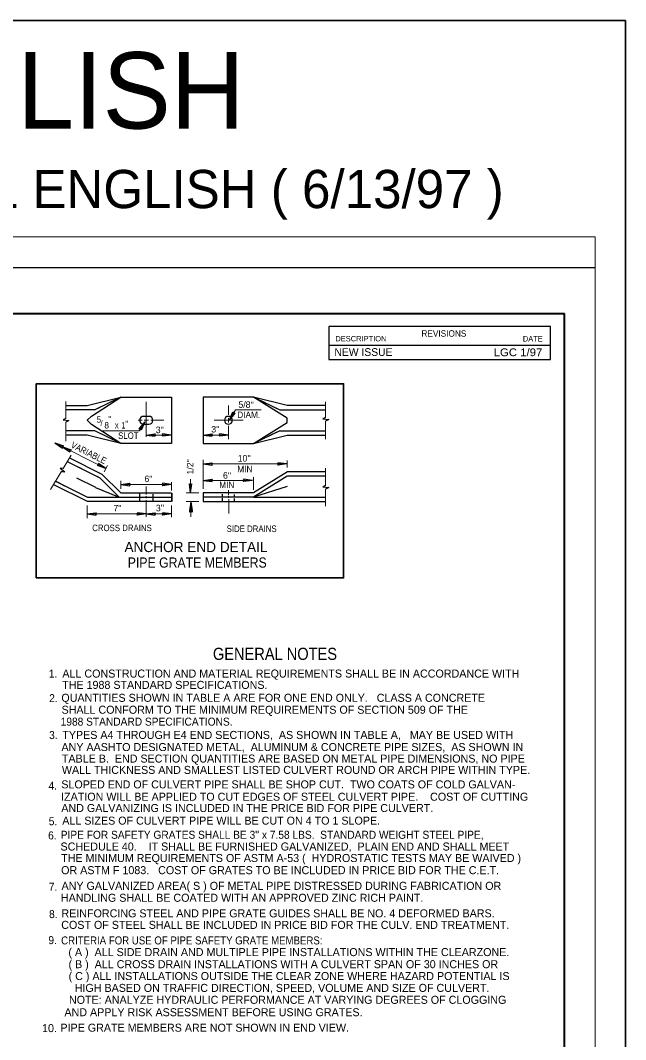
# Model space of a CAD drawing. Extents: x -48 to 552, y -178 to 186.
# Drawn here: x 453 to 552, y -74.5 to 92.2 of the extents above; entities that cross this region are included whole.
import ezdxf

# ---------------------------------------------------------------- set-up
doc = ezdxf.new("R2010")
doc.units = 0
doc.header["$LTSCALE"] = 0.45
for name, color, linetype, lineweight in [('1', 7, 'Continuous', 25), ('14', 7, 'Continuous', 35), ('15', 7, 'Continuous', 13), ('25', 7, 'Continuous', 40)]:
    doc.layers.add(name, color=color, linetype=linetype, lineweight=lineweight)

msp = doc.modelspace()

# ---------------------------------------------------------------- linework, layer by layer
at = {"layer": '1', "lineweight": 13}
for p, q in [((187.0174, 56.7676), (546.9907, 56.7676)), ((546.9907, -173.215), (546.9907, 56.7676)), ((460.4295, 27.0859), (460.4295, 29.8459)), ((502.926, 27.2584), (502.926, 29.803)), ((460.4295, 23.3813), (460.4295, 26.4727)), ((502.926, 23.7238), (502.926, 26.6453)), ((459.9932, 18.9078), (461.3035, 21.0965)), ((457.9441, 15.4844), (459.6785, 18.3818)), ((502.9266, 16.1309), (502.9266, 18.9718)), ((502.9266, 12.7642), (502.9266, 15.5177))]:
    msp.add_line(p, q, dxfattribs=at)
at = {"layer": '1', "lineweight": 40}
for p in [(217.0149, 44.2684), (541.9907, -160.7158)]:
    msp.add_line(p, (541.9907, 44.2684), dxfattribs=at)
at = {"layer": '1'}
for p, q in [((487.1782, 26.8072), (487.7682, 28.1647)), ((487.1782, 26.8072), (488.1127, 27.9548)), ((473.3239, 26.514), (472.3902, 25.3657)), ((473.3239, 26.514), (472.7349, 25.1567)), ((473.5835, 24.3786), (475.0497, 24.5801)), ((473.5835, 24.3786), (475.0497, 24.1767)), ((477.7156, 24.3798), (476.2489, 24.5813)), ((477.7156, 24.3798), (476.2489, 24.178)), ((482.8814, 24.3786), (484.3478, 24.5801)), ((482.8814, 24.3786), (484.3478, 24.1767)), ((487.0145, 24.3798), (485.5481, 24.5813)), ((487.0145, 24.3798), (485.5481, 24.178)), ((458.6541, 23.0761), (460.0562, 22.5997)), ((458.6541, 23.0761), (459.8752, 22.2397)), ((459.8847, 22.4609), (461.2864, 21.9838)), ((459.8847, 22.4609), (461.1052, 21.6238)), ((466.9877, 18.904), (465.5862, 19.3803)), ((466.9877, 18.904), (465.7672, 19.7411)), ((482.8814, 19.6532), (484.3478, 19.8548)), ((482.8814, 19.6532), (484.3478, 19.4515)), ((496.566, 19.6551), (495.0993, 19.8559)), ((496.566, 19.6551), (495.0993, 19.4534)), ((482.8814, 16.9676), (484.3478, 17.1692)), ((482.8814, 16.9676), (484.3478, 16.7659)), ((490.9733, 16.9688), (489.5072, 17.1707)), ((490.9733, 16.9688), (489.5072, 16.7673)), ((469.4327, 16.2855), (470.8993, 16.4865)), ((469.4327, 16.2855), (470.8993, 16.0838)), ((477.6974, 16.2867), (476.2308, 16.4882)), ((477.6974, 16.2867), (476.2308, 16.0848)), ((480.8328, 14.9082), (480.6332, 16.3748)), ((480.8328, 14.9082), (481.0366, 16.3748)), ((480.8595, 13.463), (480.6628, 11.9948)), ((480.8595, 13.463), (481.0653, 11.9969)), ((480.8595, 13.2465), (480.6628, 11.779)), ((480.8595, 13.2465), (481.0653, 11.7798)), ((463.9227, 11.464), (465.3891, 11.6653)), ((463.9227, 11.464), (465.3891, 11.2619)), ((473.5645, 11.4655), (472.0977, 11.6669)), ((473.5645, 11.4655), (472.0977, 11.2634)), ((473.5714, 11.464), (475.0381, 11.6653)), ((473.5714, 11.464), (475.0381, 11.2619)), ((477.6849, 11.4655), (476.2183, 11.6669)), ((477.6849, 11.4655), (476.2183, 11.2634))]:
    msp.add_line(p, q, dxfattribs=at)
at = {"layer": '1', "lineweight": 35}
for points in [[(551.9937, 92.1869), (182.2495, 92.1869), (182.2495, -177.99), (551.9937, -177.99)], [(455.5762, 1.0023), (505.8614, 1.0023), (505.8614, 32.7578), (455.5762, 32.7578)]]:
    msp.add_lwpolyline(points, close=True, dxfattribs=at)
at = {"layer": '1'}
for points in [[(202.0166, -168.215), (202.0166, 51.7684), (546.9907, 51.7684)], [(460.4295, 27.0859), (459.9839, 26.8747), (460.9266, 26.7361), (460.4295, 26.4727)], [(487.7682, 28.1647), (487.8831, 27.9617), (488.1127, 27.9548)], [(502.926, 27.2584), (502.4803, 27.0472), (503.4231, 26.9086), (502.926, 26.6453)], [(472.7349, 25.1567), (472.6203, 25.3592), (472.3902, 25.3657)], [(475.0497, 24.5801), (474.9362, 24.3759), (475.0497, 24.1767)], [(476.2489, 24.178), (476.3627, 24.3819), (476.2489, 24.5813)], [(484.3478, 24.5801), (484.2349, 24.3759), (484.3478, 24.1767)], [(485.5481, 24.178), (485.6612, 24.3819), (485.5481, 24.5813)], [(460.0562, 22.5997), (459.8627, 22.4686), (459.8752, 22.2397)], [(461.2864, 21.9838), (461.0931, 21.8532), (461.1052, 21.6238)], [(459.9932, 18.9078), (459.5024, 18.9555), (460.2403, 18.3526), (459.6785, 18.3818)], [(465.5862, 19.3803), (465.7797, 19.5115), (465.7672, 19.7411)], [(484.3478, 19.8548), (484.2349, 19.6509), (484.3478, 19.4515)], [(495.0993, 19.4534), (495.2127, 19.6569), (495.0993, 19.8559)], [(484.3478, 17.1692), (484.2349, 16.9659), (484.3478, 16.7659)], [(489.5072, 16.7673), (489.6206, 16.9713), (489.5072, 17.1707)], [(470.8993, 16.4865), (470.7862, 16.2826), (470.8993, 16.0838)], [(476.2308, 16.0848), (476.3443, 16.2888), (476.2308, 16.4882)], [(480.6332, 16.3748), (480.8372, 16.2615), (481.0366, 16.3748)], [(502.9266, 16.1309), (502.481, 15.9197), (503.4237, 15.7811), (502.9266, 15.5177)], [(481.0653, 11.9969), (480.8616, 12.1101), (480.6628, 11.9948)], [(481.0653, 11.7798), (480.8616, 11.8932), (480.6628, 11.779)], [(465.3891, 11.6653), (465.276, 11.4615), (465.3891, 11.2619)], [(472.0977, 11.2634), (472.211, 11.4676), (472.0977, 11.6669)], [(475.0381, 11.6653), (474.9247, 11.4615), (475.0381, 11.2619)], [(476.2183, 11.2634), (476.3314, 11.4676), (476.2183, 11.6669)]]:
    msp.add_lwpolyline(points, dxfattribs=at)
at = {"layer": '15', "lineweight": 25}
for p, q in [((469.4502, 30.578), (465.1802, 28.5117)), ((468.2781, 30.0109), (467.4973, 29.6336)), ((469.4502, 30.578), (468.6447, 30.1873)), ((491.147, 30.578), (495.4178, 28.5117)), ((491.147, 30.578), (491.9537, 30.1873)), ((492.3187, 30.0109), (493.0999, 29.6336)), ((460.4295, 29.2001), (463.9398, 29.2001)), ((463.9543, 28.5117), (460.4295, 28.5117)), ((465.1798, 28.5117), (462.947, 28.5117)), ((465.1798, 28.5117), (464.3668, 28.5117)), ((465.9783, 28.8976), (465.1727, 28.5084)), ((494.6189, 28.8976), (495.4245, 28.5084)), ((495.4178, 28.5117), (496.0927, 28.5117)), ((495.4178, 28.5117), (502.9399, 28.5117)), ((496.4987, 28.5117), (497.3664, 28.5117)), ((502.9399, 29.2001), (496.6574, 29.2001)), ((473.1524, 27.4355), (474.0135, 27.4355)), ((463.9437, 25.068), (460.4295, 25.068)), ((465.1622, 25.068), (462.947, 25.068)), ((465.1622, 25.068), (464.3639, 25.068)), ((469.4502, 23.0063), (465.1802, 25.0727)), ((473.1524, 26.144), (474.0135, 26.144)), ((495.4312, 25.068), (491.147, 23.0013)), ((495.4312, 25.068), (494.6245, 24.6788)), ((495.4312, 25.068), (496.0927, 25.068)), ((495.4312, 25.068), (502.9399, 25.068)), ((496.5056, 25.068), (497.3732, 25.068)), ((463.9398, 24.379), (460.4295, 24.379)), ((491.9566, 23.3927), (491.1503, 23.0038)), ((494.2524, 24.4994), (493.471, 24.1222)), ((496.6574, 24.379), (502.9399, 24.379)), ((460.6718, 20.0413), (465.9839, 17.3934)), ((461.0249, 20.6311), (466.3277, 17.988)), ((461.1952, 19.7805), (461.7128, 19.5219)), ((462.0889, 19.3344), (462.8653, 18.9472)), ((458.7489, 16.8286), (463.9462, 14.2222)), ((458.8897, 16.7584), (459.5299, 16.4369)), ((462.1832, 17.3619), (465.2652, 15.8255)), ((465.497, 17.6357), (466.0141, 17.3773)), ((465.9839, 17.3934), (469.0847, 14.2927)), ((466.3277, 17.988), (469.4222, 14.8998)), ((496.6574, 17.6634), (491.1474, 14.2194)), ((495.8866, 17.1815), (495.1506, 16.7219)), ((496.7049, 17.7176), (502.9399, 17.7176)), ((458.4277, 16.2923), (463.9387, 13.5448)), ((459.8993, 16.2515), (460.6747, 15.8628)), ((465.2656, 15.8209), (469.1772, 14.2234)), ((463.3085, 14.5422), (463.9491, 14.2207)), ((463.9387, 13.5448), (477.7191, 13.5494)), ((463.9462, 14.2222), (469.1752, 14.2222)), ((463.9587, 14.2222), (464.4543, 14.2222)), ((464.8603, 14.2222), (465.7281, 14.2222)), ((468.6957, 14.2211), (469.1907, 14.2211)), ((469.1666, 14.2132), (477.7089, 14.2167)), ((469.4222, 14.8998), (477.7139, 14.8998)), ((472.4622, 14.7363), (472.4622, 14.3227)), ((472.4622, 14.0469), (472.4622, 13.634)), ((474.6482, 14.7155), (474.6482, 14.3023)), ((474.6482, 14.0267), (474.6482, 13.6134)), ((485.9914, 14.0722), (485.977, 13.6311)), ((486.012, 14.7326), (485.9987, 14.2923)), ((487.956, 14.644), (487.956, 14.1902)), ((487.956, 13.9838), (487.956, 13.5422)), ((491.1312, 14.1923), (502.9399, 14.1923)), ((491.5645, 14.4805), (491.1445, 14.2173))]:
    msp.add_line(p, q, dxfattribs=at)
at = {"layer": '15'}
for p, q in [((473.5645, 24.1063), (473.5645, 29.7888)), ((487.0145, 27.6848), (487.0145, 29.2001)), ((472.2706, 26.7898), (472.8903, 26.7898)), ((473.2347, 26.7898), (473.952, 26.7898)), ((474.3098, 26.7898), (476.4702, 26.7898)), ((489.4181, 26.7898), (484.6728, 26.7898)), ((487.0145, 26.4452), (487.0145, 27.134)), ((487.0145, 23.6901), (487.0145, 25.8942)), ((477.7156, 24.379), (473.5835, 24.379)), ((482.8814, 24.379), (487.0145, 24.379)), ((466.9877, 18.9034), (458.6541, 23.0773)), ((482.8814, 20.3007), (482.8814, 15.5968)), ((496.6574, 20.2048), (496.6574, 19.0409)), ((466.7124, 18.3519), (467.242, 19.413)), ((482.8814, 19.6536), (496.566, 19.6536)), ((469.4327, 15.5968), (469.4327, 16.8988)), ((477.7231, 15.3013), (477.7231, 16.6763)), ((480.8322, 14.9082), (480.836, 17.164)), ((482.8814, 16.9686), (490.9733, 16.9686)), ((491.1118, 15.4147), (491.1118, 17.4807)), ((469.4327, 16.2857), (477.6974, 16.2857)), ((473.5645, 15.9455), (473.5645, 14.664)), ((487.0478, 15.3372), (487.0478, 14.6176)), ((473.5645, 14.3744), (473.5645, 14.044)), ((473.5645, 13.7002), (473.5645, 11.0109)), ((482.1931, 14.9082), (480.1262, 14.9082)), ((482.1931, 13.5307), (480.1262, 13.5307)), ((487.0478, 14.4461), (487.0478, 14.1151)), ((487.0837, 13.8694), (487.0837, 11.5709)), ((463.9227, 12.8419), (463.9227, 10.7752)), ((477.6982, 12.8419), (477.6982, 10.963)), ((480.8668, 10.9888), (480.8599, 13.2465)), ((463.9227, 11.4642), (473.5645, 11.4642)), ((477.6849, 11.4642), (473.5714, 11.4642))]:
    msp.add_line(p, q, dxfattribs=at)
at = {"layer": '15', "lineweight": 35}
msp.add_line((477.7403, 14.8888), (477.7403, 13.5115), dxfattribs=at)
at = {"layer": '15', "lineweight": 25}
for points in [[(469.4502, 23.0013), (464.6282, 26.1007), (463.9398, 26.7894), (464.6282, 27.4782), (469.4502, 30.5777)], [(463.9398, 29.2001), (469.4495, 30.5777), (477.7132, 30.5777), (477.7132, 23.0023), (469.4495, 23.0023), (463.9398, 24.3798)], [(496.6574, 29.2001), (491.1474, 30.5777), (482.8827, 30.5777), (482.8827, 23.0013), (491.1474, 23.0013), (496.6574, 24.379)], [(491.147, 23.0013), (496.6574, 26.4455), (496.6574, 27.1342), (491.147, 30.578)], [(502.9399, 18.3509), (496.6587, 18.3509), (491.1499, 14.908), (482.8857, 14.908), (482.8857, 13.5307), (502.9399, 13.5307)], [(496.6574, 15.9417), (491.1474, 14.2194), (482.8831, 14.2194)]]:
    msp.add_lwpolyline(points, dxfattribs=at)
at = {"layer": '15'}
for points in [[(487.1782, 26.8072), (488.1937, 28.4776), (492.3956, 28.4776)], [(473.3247, 26.514), (472.4466, 25.068), (466.5053, 25.068)]]:
    msp.add_lwpolyline(points, dxfattribs=at)
at = {"layer": '15', "lineweight": 25}
for centre, start, end in [((473.1522, 26.7894), 89.99998, 269.99994), ((474.0132, 26.7894), 270, 89.99996), ((487.014, 26.7894), 0, 359.99998)]:
    msp.add_arc(centre, 0.6457, start, end, dxfattribs=at)
at = {"layer": '25', "lineweight": 25}
msp.add_line((503.4678, 39.059), (539.702, 39.059), dxfattribs=at)
msp.add_lwpolyline([(503.4678, 36.7457), (539.7087, 36.7457), (539.7087, 42.119), (503.4678, 42.119)], close=True, dxfattribs=at)

# ---------------------------------------------------------------- texts
at = {"layer": '1'}
for s, height, p in [('1988/96 SPECS. - FINAL ENGLISH', 12.5, (223.0337, 74.4897)), ('A4 - ( p.80A ) CULVERT END TREATMENT - ( CET4S-1-00 ) -  FINAL ENGLISH ( 6/13/97 )', 6.25, (190.7074, 61.4809))]:
    msp.add_text(s, height=height, dxfattribs=at).set_placement(p)
at = {"layer": '14'}
msp.add_text('ANCHOR END DETAIL', height=1.666, dxfattribs=at).set_placement((470.0178, 5.234))
at = {"layer": '14', "width": 0.9}
for s, height, p in [('PIPE GRATE MEMBERS', 1.666, (470.5535, 2.6913)), ('GENERAL NOTES', 1.984, (484.4872, -12.3954))]:
    msp.add_text(s, height=height, dxfattribs=at).set_placement(p)
at = {"layer": '15'}
for s, rotation, p in [("5/8''", 358.862, (488.6489, 28.8363)), ("1/2''", 90, (481.3056, 17.9248))]:
    msp.add_text(s, height=1.063, rotation=rotation, dxfattribs=at).set_placement(p)
for s, height, width, p in [('5', 1.063, 0.9, (465.4724, 26.3919)), ('DIAM.', 1.063, 0.95, (488.4678, 27.1582)), ('8', 1.063, 0.95, (466.7272, 25.4505)), ('X', 0.8984, 0.7, (468.4035, 25.4032)), ('1', 1.063, 0.7, (469.5045, 25.4419)), ('SLOT', 1.063, 0.9, (468.977, 23.7476)), ('MIN', 1.063, 0.95, (488.4764, 18.2873)), ('MIN', 1.063, 0.95, (485.5222, 15.6898)), ('CROSS DRAINS', 1.063, 0.9, (464.7437, 8.6602)), ('SIDE DRAINS', 1.063, 0.9, (486.7347, 8.5226)), ('1.', 1.31, 0.95, (457.6435, -15.2925)), ('2.', 1.31, 0.95, (457.7047, -19.3072)), ('1988 STANDARD SPECIFICATIONS.', 1.31, 0.95, (459.5827, -23.1502)), ('3.', 1.31, 0.95, (457.6903, -25.3438)), ('4.', 1.31, 0.95, (457.5993, -33.6298)), ('5.', 1.31, 0.95, (457.6327, -39.4393)), ('6.', 1.31, 0.95, (457.5303, -41.7539)), ("PIPE FOR SAFETY GRATES SHALL BE 3'' x 7.58 LBS.  STANDARD WEIGHT STEEL PIPE,", 1.31, 0.95, (459.5927, -41.6497)), ('7.', 1.31, 0.95, (457.636, -50.1552)), ('8.', 1.31, 0.95, (457.6839, -54.6208)), ('9.', 1.31, 0.95, (457.5722, -58.8833)), ('CRITERIA FOR USE OF PIPE SAFETY GRATE MEMBERS:', 1.31, 0.9, (459.6614, -58.9271))]:
    msp.add_text(s, height=height, dxfattribs=dict(at, width=width)).set_placement(p)
for s, height, p in [('/', 0.904, (466.0997, 25.8842)), ("''", 1.063, (467.3543, 26.4155)), ("''", 1.063, (470.1335, 25.649)), ("3''", 1.063, (475.1389, 24.6809)), ("3''", 1.063, (484.2195, 24.798)), ("10''", 1.063, (488.5427, 20.0363)), ("6''", 1.063, (473.2852, 16.6786)), ("6''", 1.063, (486.1307, 17.2388)), ("7''", 1.063, (468.2183, 11.8961)), ("3''", 1.063, (475.1549, 11.9072)), ('ALL CONSTRUCTION AND MATERIAL REQUIREMENTS SHALL BE IN ACCORDANCE WITH ', 1.31, (459.861, -15.2873)), ('THE 1988 STANDARD SPECIFICATIONS.', 1.31, (459.8272, -17.1397)), ('QUANTITIES SHOWN IN TABLE A ARE FOR ONE END ONLY.   CLASS A CONCRETE ', 1.31, (459.6952, -19.251)), ('SHALL CONFORM TO THE MINIMUM REQUIREMENTS OF SECTION 509 OF THE ', 1.31, (459.7281, -21.2025)), ('TYPES A4 THROUGH E4 END SECTIONS,  AS SHOWN IN TABLE A,   MAY BE USED WITH ', 1.31, (459.8452, -25.3212)), ('ANY AASHTO DESIGNATED METAL,  ALUMINUM & CONCRETE PIPE SIZES,  AS SHOWN IN ', 1.31, (459.7127, -27.3047)), ('TABLE B.  END SECTION QUANTITIES ARE BASED ON METAL PIPE DIMENSIONS, NO PIPE', 1.31, (459.7791, -29.1902)), ('WALL THICKNESS AND SMALLEST LISTED CULVERT ROUND OR ARCH PIPE WITHIN TYPE.', 1.31, (459.7791, -31.0429)), ('SLOPED END OF CULVERT PIPE SHALL BE SHOP CUT.  TWO COATS OF COLD GALVAN-', 1.31, (459.6889, -33.4093)), ('IZATION WILL BE APPLIED TO CUT EDGES OF STEEL CULVERT PIPE.    COST OF CUTTING', 1.31, (459.656, -35.4268)), ('AND GALVANIZING IS INCLUDED IN THE PRICE BID FOR PIPE CULVERT.', 1.31, (459.6887, -37.2783)), ('ALL SIZES OF CULVERT PIPE WILL BE CUT ON 4 TO 1 SLOPE. ', 1.31, (459.8453, -39.3377)), ('SCHEDULE 40.    IT SHALL BE FURNISHED GALVANIZED,  PLAIN END AND SHALL MEET', 1.31, (459.5593, -43.5685)), ('THE MINIMUM REQUIREMENTS OF ASTM A-53 (  HYDROSTATIC TESTS MAY BE WAIVED )', 1.31, (459.6587, -45.4529)), ('OR ASTM F 1083.   COST OF GRATES TO BE INCLUDED IN PRICE BID FOR THE C.E.T.', 1.31, (459.6587, -47.4372)), ('ANY GALVANIZED AREA( S ) OF METAL PIPE DISTRESSED DURING FABRICATION OR ', 1.31, (459.7247, -50.0004)), ('HANDLING SHALL BE COATED WITH AN APPROVED ZINC RICH PAINT.', 1.31, (459.6253, -51.9518)), ('REINFORCING STEEL AND PIPE GRATE GUIDES SHALL BE NO. 4 DEFORMED BARS.', 1.31, (459.7072, -54.4992)), ('COST OF STEEL SHALL BE INCLUDED IN PRICE BID FOR THE CULV. END TREATMENT.', 1.31, (459.6743, -56.3847)), ('( A )  ALL SIDE DRAIN AND MULTIPLE PIPE INSTALLATIONS WITHIN THE CLEARZONE.', 1.31, (460.8474, -60.8358)), ('( B )  ALL CROSS DRAIN INSTALLATIONS WITH A CULVERT SPAN OF 30 INCHES OR', 1.31, (460.8664, -62.8127)), ('( C ) ALL INSTALLATIONS OUTSIDE THE CLEAR ZONE WHERE HAZARD POTENTIAL IS', 1.31, (460.8856, -64.7529)), ('    HIGH BASED ON TRAFFIC DIRECTION, SPEED, VOLUME AND SIZE OF CULVERT.', 1.31, (459.9348, -66.691)), ('NOTE: ANALYZE HYDRAULIC PERFORMANCE AT VARYING DEGREES OF CLOGGING', 1.31, (460.9431, -68.6389)), ('      AND APPLY RISK ASSESSMENT BEFORE USING GRATES.', 1.31, (457.2772, -70.6696)), ('10.', 1.31, (456.5378, -73.2693)), ('PIPE GRATE MEMBERS ARE NOT SHOWN IN END VIEW.', 1.31, (459.5462, -73.2002))]:
    msp.add_text(s, height=height, dxfattribs=at).set_placement(p)
at = {"layer": '15', "width": 0.9}
msp.add_text('VARIABLE', height=1.063, rotation=333.435, dxfattribs=at).set_placement((461.1427, 22.3893))
at = {"layer": '25'}
for s, height, p in [('DESCRIPTION', 0.8847, (504.5203, 39.6915)), ('DATE', 0.8847, (535.1862, 39.6707)), ('NEW ISSUE', 1.266, (504.3597, 37.3138))]:
    msp.add_text(s, height=height, dxfattribs=at).set_placement(p)
for s, height, width, p in [('REVISIONS', 1.062, 0.95, (518.5928, 40.4557)), ('LGC 1/97', 1.266, 1.1, (530.4027, 37.2744))]:
    msp.add_text(s, height=height, dxfattribs=dict(at, width=width)).set_placement(p)

doc.saveas('drawing.dxf')
